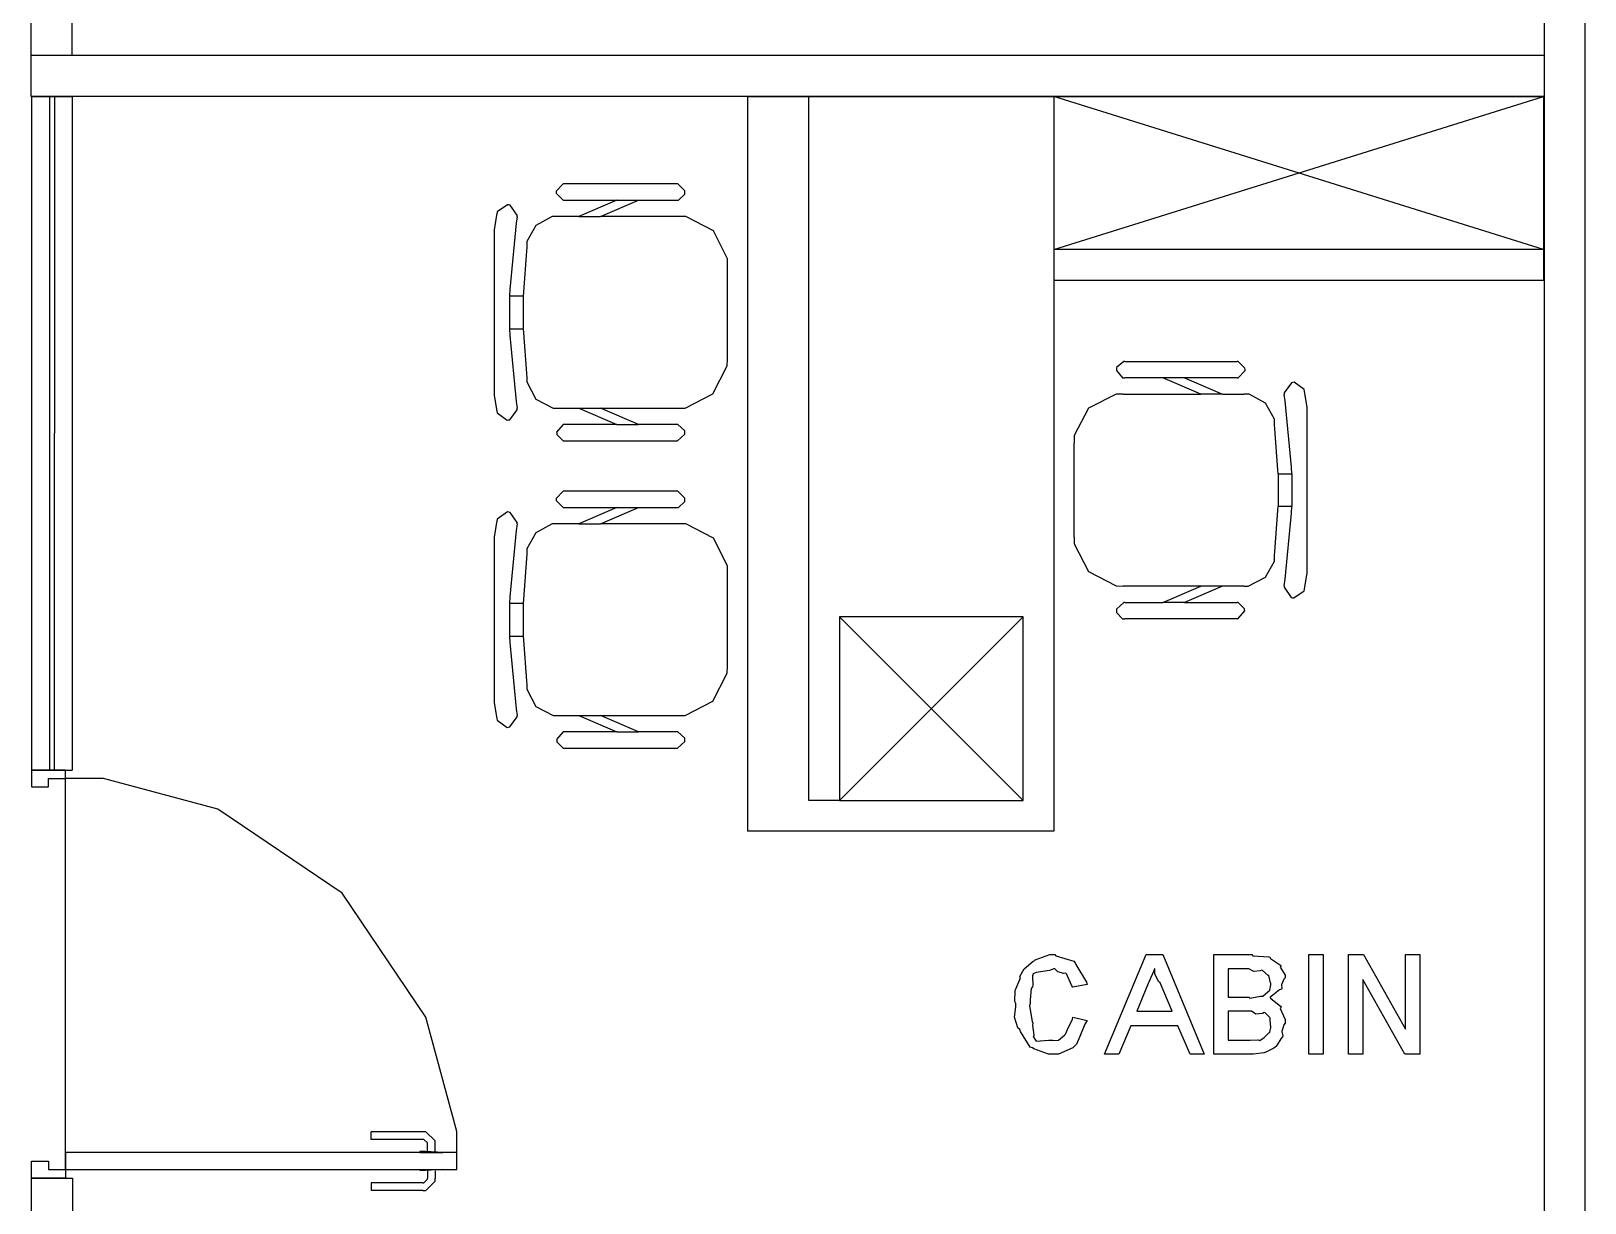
# Model space of a CAD drawing. Extents: x 0 to 23.4, y 0 to 16.5.
# Drawn here: x 8.199 to 9.198, y 11.589 to 12.342 of the extents above; entities that cross this region are included whole.
import ezdxf

# ---------------------------------------------------------------- set-up
doc = ezdxf.new("R2010")
doc.units = 0
doc.layers.get('0').update_dxf_attribs({"linetype": 'CONTINUOUS'})

msp = doc.modelspace()

# ---------------------------------------------------------------- linework, layer by layer
at = {"color": 0}
for points in [[(9.1721, 13.0215), (9.1721, 9.53125)], [(9.19835, 13.0215), (9.19835, 9.53125)], [(9.1721, 12.3266), (8.19928, 12.3266)], [(8.19928, 12.3003), (8.19928, 12.3266)], [(9.1721, 12.3003), (8.19928, 12.3003)], [(8.19954, 12.3003), (8.19949, 11.8672)], [(8.19954, 12.3003), (8.22575, 12.3003)], [(8.21104, 12.3003), (8.21104, 11.8672)], [(8.21425, 12.3003), (8.21419, 11.8672)], [(8.22575, 12.3003), (8.22575, 11.8672)], [(8.66, 12.3003), (8.66, 11.8279)], [(8.66, 12.3003), (9.17176, 12.3003), (9.17176, 12.1822)], [(8.71903, 11.8476), (8.69937, 11.8476), (8.69937, 12.3003)], [(8.85682, 12.3003), (8.85682, 11.8279)], [(8.85682, 12.2019), (9.17176, 12.3003)], [(9.17176, 12.2019), (8.85682, 12.3003)], [(8.5421, 12.2441), (8.54135, 12.2441), (8.53694, 12.2395), (8.537, 12.2387), (8.537, 12.2381), (8.54139, 12.2337), (8.5421, 12.2336)], [(8.61426, 12.2441), (8.5421, 12.2441)], [(8.61426, 12.2336), (8.61556, 12.2336), (8.61957, 12.2375), (8.61957, 12.2388), (8.61957, 12.2396), (8.61513, 12.2441), (8.61442, 12.2441), (8.61442, 12.2441), (8.61426, 12.2441), (8.61426, 12.2441)], [(8.51178, 12.223), (8.51187, 12.2239), (8.50732, 12.2305), (8.50646, 12.2306), (8.50553, 12.2307), (8.49897, 12.2262), (8.49886, 12.2253), (8.49881, 12.2253), (8.49881, 12.2252), (8.49881, 12.2252)], [(8.5421, 12.2336), (8.5759, 12.2336), (8.55149, 12.2231), (8.53776, 12.2231)], [(8.61546, 12.2231), (8.56532, 12.2231), (8.58979, 12.2336), (8.61426, 12.2336)], [(8.5759, 12.2336), (8.58979, 12.2336)], [(8.49881, 12.2252), (8.49707, 12.2146), (8.49707, 12.1083), (8.49881, 12.0978)], [(8.51178, 12.223), (8.51107, 12.2188), (8.507, 12.1762), (8.50689, 12.1719)], [(8.53776, 12.2231), (8.53429, 12.2231), (8.52387, 12.2174), (8.51812, 12.207), (8.51812, 12.2034), (8.51812, 12.2034), (8.51812, 12.2034), (8.51812, 12.2034)], [(8.55149, 12.2231), (8.56532, 12.2231)], [(8.64697, 12.1916), (8.64697, 12.196), (8.63797, 12.2138), (8.62028, 12.2231), (8.616, 12.2231), (8.616, 12.2231), (8.61556, 12.2231), (8.61546, 12.2231)], [(8.51812, 12.2034), (8.51779, 12.2008), (8.51579, 12.1746), (8.51574, 12.1719)], [(9.17176, 12.2019), (8.85682, 12.2019)], [(8.64697, 12.1313), (8.64697, 12.1916)], [(8.85682, 12.1822), (9.17176, 12.1822)], [(8.50689, 12.1719), (8.50689, 12.1509)], [(8.51574, 12.1719), (8.50689, 12.1719)], [(8.51574, 12.1719), (8.51574, 12.1509)], [(8.50689, 12.1509), (8.507, 12.1467), (8.51107, 12.1041), (8.51178, 12.0999)], [(8.50689, 12.1509), (8.51574, 12.1509)], [(8.51574, 12.1509), (8.51579, 12.1483), (8.51779, 12.1221), (8.51812, 12.1195)], [(8.61546, 12.0998), (8.61979, 12.0998), (8.63764, 12.1091), (8.64692, 12.127), (8.64697, 12.1313)], [(8.90256, 12.1298), (8.90181, 12.1299), (8.89725, 12.126), (8.89725, 12.1247), (8.89719, 12.124), (8.9011, 12.1194), (8.9024, 12.1194), (8.9024, 12.1194), (8.90256, 12.1194), (8.90256, 12.1194)], [(8.90256, 12.1298), (8.97472, 12.1298)], [(8.97472, 12.1194), (8.97542, 12.1194), (8.97982, 12.1241), (8.97982, 12.1248), (8.97976, 12.1255), (8.97537, 12.1298), (8.97472, 12.1298)], [(8.51812, 12.1195), (8.51807, 12.1168), (8.52376, 12.1056), (8.53494, 12.0998), (8.53765, 12.0998), (8.53765, 12.0998), (8.53776, 12.0998), (8.53776, 12.0998)], [(8.90136, 12.1088), (8.9515, 12.1088), (8.92703, 12.1194), (8.90256, 12.1194)], [(8.94092, 12.1194), (8.92703, 12.1194)], [(8.97472, 12.1194), (8.94092, 12.1194), (8.96533, 12.1088), (8.97906, 12.1088)], [(8.90136, 12.1088), (8.89703, 12.1089), (8.87918, 12.0999), (8.86985, 12.0823), (8.86985, 12.0779), (8.86985, 12.0778), (8.86985, 12.0775), (8.86985, 12.0774)], [(8.96533, 12.1088), (8.9515, 12.1088)], [(8.99869, 12.0891), (8.99869, 12.0927), (8.99294, 12.1031), (8.98253, 12.1088), (8.97906, 12.1088), (8.97906, 12.1088), (8.97906, 12.1088), (8.97906, 12.1088)], [(9.01801, 12.1108), (9.01785, 12.1118), (9.01139, 12.1165), (9.01053, 12.1163), (9.0096, 12.1162), (9.00489, 12.1097), (9.00504, 12.1088), (9.00504, 12.1088), (9.00504, 12.1087), (9.00504, 12.1087)], [(9.01801, 11.9835), (9.01975, 11.9941), (9.01975, 12.1003), (9.01801, 12.1108)], [(8.49881, 12.0978), (8.49892, 12.0969), (8.50538, 12.0922), (8.50629, 12.0923), (8.50717, 12.0924), (8.51187, 12.0989), (8.51178, 12.0998), (8.51178, 12.0998), (8.51178, 12.0999), (8.51178, 12.0999)], [(8.53776, 12.0998), (8.55149, 12.0998), (8.5759, 12.0893), (8.5421, 12.0893)], [(8.55149, 12.0998), (8.56532, 12.0998)], [(8.56532, 12.0998), (8.61546, 12.0998)], [(8.61426, 12.0893), (8.58979, 12.0893), (8.56532, 12.0998)], [(9.00993, 12.0577), (9.00976, 12.062), (9.00569, 12.1045), (9.00504, 12.1087)], [(8.5421, 12.0893), (8.54135, 12.0893), (8.53717, 12.0844), (8.53722, 12.0837), (8.53728, 12.083), (8.54144, 12.0788), (8.5421, 12.0788)], [(8.5759, 12.0893), (8.58979, 12.0893)], [(8.61426, 12.0788), (8.61496, 12.0788), (8.61957, 12.0832), (8.61962, 12.0839), (8.61962, 12.0853), (8.61513, 12.0893), (8.61442, 12.0893), (8.61442, 12.0893), (8.61426, 12.0893), (8.61426, 12.0893)], [(9.00108, 12.0577), (9.00097, 12.0603), (8.99897, 12.0865), (8.99869, 12.0891)], [(8.5421, 12.0788), (8.61426, 12.0788)], [(8.86985, 12.017), (8.86985, 12.0774)], [(9.00108, 12.0577), (9.00108, 12.0367)], [(9.00108, 12.0577), (9.00993, 12.0577)], [(9.00993, 12.0577), (9.00993, 12.0367)], [(8.5421, 12.0466), (8.54135, 12.0466), (8.53694, 12.0419), (8.537, 12.0411), (8.537, 12.0405), (8.54139, 12.0361), (8.5421, 12.036)], [(8.61426, 12.0466), (8.5421, 12.0466)], [(8.61426, 12.036), (8.61556, 12.036), (8.61957, 12.0399), (8.61957, 12.0412), (8.61957, 12.042), (8.61513, 12.0466), (8.61442, 12.0466), (8.61442, 12.0466), (8.61426, 12.0466), (8.61426, 12.0466)], [(8.51178, 12.0254), (8.51187, 12.0263), (8.50732, 12.0329), (8.50646, 12.033), (8.50553, 12.0332), (8.49897, 12.0286), (8.49886, 12.0277), (8.49881, 12.0277), (8.49881, 12.0276), (8.49881, 12.0276)], [(8.5421, 12.036), (8.5759, 12.036), (8.55149, 12.0256), (8.53776, 12.0256)], [(8.61546, 12.0256), (8.56532, 12.0256), (8.58979, 12.036), (8.61426, 12.036)], [(8.5759, 12.036), (8.58979, 12.036)], [(8.99869, 12.0052), (8.99897, 12.0078), (9.00097, 12.0341), (9.00108, 12.0367)], [(9.00993, 12.0367), (9.00108, 12.0367)], [(9.00504, 11.9856), (9.00569, 11.9899), (9.00976, 12.0324), (9.00993, 12.0367)], [(8.49881, 12.0276), (8.49707, 12.017), (8.49707, 11.9107), (8.49881, 11.9002)], [(8.51178, 12.0254), (8.51107, 12.0212), (8.507, 11.9786), (8.50689, 11.9743)], [(8.53776, 12.0256), (8.53429, 12.0256), (8.52387, 12.0198), (8.51812, 12.0094), (8.51812, 12.0059), (8.51812, 12.0059), (8.51812, 12.0059), (8.51812, 12.0059)], [(8.55149, 12.0256), (8.56532, 12.0256)], [(8.64697, 11.994), (8.64697, 11.9984), (8.63797, 12.0162), (8.62028, 12.0256), (8.616, 12.0256), (8.616, 12.0256), (8.61556, 12.0256), (8.61546, 12.0256)], [(8.86985, 12.017), (8.86985, 12.0126), (8.87913, 11.9948), (8.89703, 11.9856), (8.90136, 11.9855)], [(8.51812, 12.0059), (8.51779, 12.0033), (8.51579, 11.977), (8.51574, 11.9743)], [(8.97906, 11.9855), (8.98172, 11.9855), (8.99289, 11.9912), (8.99869, 12.0016), (8.99869, 12.005), (8.99869, 12.005), (8.99869, 12.0052), (8.99869, 12.0052)], [(8.64697, 11.9337), (8.64697, 11.994)], [(8.9515, 11.9855), (8.90136, 11.9855)], [(8.90256, 11.975), (8.92703, 11.975), (8.9515, 11.9855)], [(8.97906, 11.9855), (8.96533, 11.9855), (8.94092, 11.975), (8.97472, 11.975)], [(8.96533, 11.9855), (8.9515, 11.9855)], [(9.00504, 11.9856), (9.00489, 11.9847), (9.00944, 11.9782), (9.01036, 11.978), (9.01124, 11.9779), (9.01779, 11.9825), (9.01796, 11.9833), (9.01796, 11.9833), (9.01801, 11.9835), (9.01801, 11.9835)], [(8.50689, 11.9743), (8.50689, 11.9533)], [(8.51574, 11.9743), (8.50689, 11.9743)], [(8.51574, 11.9743), (8.51574, 11.9533)], [(8.90256, 11.975), (8.90181, 11.975), (8.89719, 11.9706), (8.89719, 11.9698), (8.89719, 11.9685), (8.9011, 11.9645), (8.9024, 11.9645), (8.9024, 11.9645), (8.90256, 11.9645), (8.90256, 11.9645)], [(8.94092, 11.975), (8.92703, 11.975)], [(8.97472, 11.9645), (8.97542, 11.9646), (8.9796, 11.9695), (8.97954, 11.9702), (8.97949, 11.9708), (8.97537, 11.9749), (8.97472, 11.975)], [(8.71903, 11.8476), (8.83713, 11.9657)], [(8.83713, 11.8476), (8.71903, 11.9657)], [(8.97472, 11.9645), (8.90256, 11.9645)], [(8.50689, 11.9533), (8.507, 11.9491), (8.51107, 11.9065), (8.51178, 11.9023)], [(8.50689, 11.9533), (8.51574, 11.9533)], [(8.51574, 11.9533), (8.51579, 11.9507), (8.51779, 11.9245), (8.51812, 11.9219)], [(8.61546, 11.9022), (8.61979, 11.9022), (8.63764, 11.9115), (8.64692, 11.9294), (8.64697, 11.9337)], [(8.51812, 11.9219), (8.51807, 11.9192), (8.52376, 11.908), (8.53494, 11.9022), (8.53765, 11.9022), (8.53765, 11.9022), (8.53776, 11.9022), (8.53776, 11.9022)], [(8.49881, 11.9002), (8.49892, 11.8993), (8.50538, 11.8946), (8.50629, 11.8947), (8.50717, 11.8949), (8.51187, 11.9013), (8.51178, 11.9022), (8.51178, 11.9022), (8.51178, 11.9023), (8.51178, 11.9023)], [(8.53776, 11.9022), (8.55149, 11.9022), (8.5759, 11.8917), (8.5421, 11.8917)], [(8.55149, 11.9022), (8.56532, 11.9022)], [(8.56532, 11.9022), (8.61546, 11.9022)], [(8.61426, 11.8917), (8.58979, 11.8917), (8.56532, 11.9022)], [(8.5421, 11.8917), (8.54135, 11.8917), (8.53717, 11.8868), (8.53722, 11.8861), (8.53728, 11.8854), (8.54144, 11.8812), (8.5421, 11.8812)], [(8.5759, 11.8917), (8.58979, 11.8917)], [(8.61426, 11.8812), (8.61496, 11.8812), (8.61957, 11.8856), (8.61962, 11.8863), (8.61962, 11.8877), (8.61513, 11.8917), (8.61442, 11.8917), (8.61442, 11.8917), (8.61426, 11.8917), (8.61426, 11.8917)], [(8.5421, 11.8812), (8.61426, 11.8812)], [(8.19949, 11.8672), (8.22575, 11.8672)], [(8.47299, 11.6103), (8.47299, 11.6348), (8.45318, 11.7082), (8.39931, 11.7881), (8.31933, 11.8421), (8.24593, 11.8618), (8.22146, 11.8618)], [(8.22146, 11.6103), (8.22146, 11.8618)], [(8.85682, 11.8279), (8.66, 11.8279)], [(8.45111, 11.6346), (8.41792, 11.6346)], [(8.41792, 11.6297), (8.41792, 11.6346)], [(8.45111, 11.6297), (8.41792, 11.6297)], [(8.45899, 11.6267), (8.45899, 11.6287), (8.45307, 11.6346), (8.45111, 11.6346)], [(8.45421, 11.6267), (8.45421, 11.6274), (8.45187, 11.6297), (8.45111, 11.6297)], [(8.44928, 11.6212), (8.46392, 11.6212), (8.44928, 11.6221)], [(8.45421, 11.6221), (8.45421, 11.6267)], [(8.45899, 11.6221), (8.45899, 11.6267)], [(8.44928, 11.6103), (8.46392, 11.6103), (8.44928, 11.6094)], [(8.45421, 11.6094), (8.45421, 11.6048)], [(8.45899, 11.6094), (8.45899, 11.6048)], [(8.45111, 11.6017), (8.41792, 11.6017)], [(8.41792, 11.6017), (8.41792, 11.5969)], [(8.45111, 11.5969), (8.45307, 11.5969), (8.45899, 11.6029), (8.45899, 11.6048)], [(8.45111, 11.6017), (8.45187, 11.6017), (8.45421, 11.6041), (8.45421, 11.6048)], [(8.45111, 11.5969), (8.41792, 11.5969)]]:
    msp.add_lwpolyline(points, dxfattribs=at)
for points in [[(8.22553, 12.3659), (8.22553, 12.3266), (8.19928, 12.3266), (8.19928, 12.3659), (8.22553, 12.3659)], [(8.83713, 11.8476), (8.83713, 11.9657), (8.71903, 11.9657), (8.71903, 11.8476), (8.83713, 11.8476)], [(8.1996, 11.8672), (8.1996, 11.8563), (8.21056, 11.8563), (8.21056, 11.8618), (8.22146, 11.8618), (8.22146, 11.8672), (8.1996, 11.8672)], [(8.86914, 11.7082), (8.87825, 11.7062), (8.87679, 11.7038), (8.87354, 11.6959), (8.87136, 11.6909), (8.87044, 11.6899), (8.86908, 11.6886), (8.85981, 11.6845), (8.85678, 11.6845), (8.85335, 11.6845), (8.84397, 11.688), (8.8431, 11.6886), (8.84174, 11.689), (8.8355, 11.6991), (8.83507, 11.7004), (8.83365, 11.7015), (8.83165, 11.7082), (8.83247, 11.7149), (8.83247, 11.7171), (8.83171, 11.7183), (8.83203, 11.7254), (8.83496, 11.7326), (8.8355, 11.7338), (8.83501, 11.7344), (8.83783, 11.7393), (8.84364, 11.7443), (8.84462, 11.7448), (8.84494, 11.7451), (8.85428, 11.7485), (8.85742, 11.7485), (8.85824, 11.7478), (8.86979, 11.7442), (8.87067, 11.7433), (8.8711, 11.7422), (8.87787, 11.7307), (8.87825, 11.7292), (8.86914, 11.7275), (8.86854, 11.7285), (8.86507, 11.7362), (8.86458, 11.7366), (8.86339, 11.7363), (8.85938, 11.7374), (8.85742, 11.7394), (8.85678, 11.7394), (8.85411, 11.7384), (8.84554, 11.737), (8.84353, 11.7362), (8.84353, 11.7362), (8.84315, 11.7349), (8.84332, 11.7286), (8.8431, 11.7277), (8.84233, 11.7267), (8.84158, 11.7195), (8.84158, 11.7171), (8.84119, 11.7155), (8.84299, 11.7054), (8.84332, 11.7045), (8.8431, 11.7031), (8.84412, 11.6967), (8.84397, 11.6962), (8.84369, 11.6958), (8.8456, 11.6928), (8.85346, 11.6936), (8.85612, 11.6936), (8.85628, 11.6933), (8.85992, 11.6934), (8.86376, 11.6967), (8.86436, 11.6973), (8.86436, 11.6973), (8.86561, 11.7003), (8.86893, 11.707), (8.86914, 11.7082)], [(8.88954, 11.6845), (8.91624, 11.7485), (8.92686, 11.7485), (8.95356, 11.6845), (8.94444, 11.6845), (8.93664, 11.7028), (8.90647, 11.7028), (8.89865, 11.6845), (8.88954, 11.6845)], [(8.91015, 11.7121), (8.93294, 11.7121), (8.92535, 11.7303), (8.9241, 11.7313), (8.92176, 11.7361), (8.92171, 11.7393), (8.92165, 11.7394), (8.92111, 11.738), (8.91928, 11.7337), (8.91792, 11.7308), (8.91754, 11.7299), (8.91015, 11.7121)], [(8.95979, 11.6845), (8.95979, 11.7485), (8.9841, 11.7485), (8.98486, 11.7478), (8.99507, 11.7471), (8.99582, 11.7468), (8.99625, 11.746), (9.00256, 11.7418), (9.00299, 11.7412), (9.0025, 11.7405), (9.00558, 11.7353), (9.00558, 11.7336), (9.00478, 11.7327), (9.00331, 11.729), (9.00347, 11.7269), (9.00319, 11.7264), (9.0019, 11.7259), (8.99664, 11.7215), (8.99582, 11.7212), (8.99631, 11.7202), (9.00256, 11.7154), (9.00299, 11.7147), (9.0025, 11.7138), (9.00558, 11.7068), (9.00558, 11.7045), (9.00467, 11.7034), (9.00347, 11.6991), (9.00413, 11.6963), (9.00385, 11.6956), (9.00293, 11.6944), (9.00037, 11.6905), (8.99963, 11.6894), (8.99929, 11.6891), (8.99826, 11.6884), (8.99322, 11.6858), (8.99257, 11.6856), (8.99186, 11.6853), (8.98519, 11.6845), (8.98301, 11.6845), (8.95979, 11.6845)], [(8.96892, 11.7212), (8.98236, 11.7212), (8.98292, 11.7205), (8.98975, 11.7217), (8.99018, 11.7218), (8.99018, 11.7218), (8.99132, 11.7218), (8.99447, 11.7246), (8.99474, 11.7249), (8.99474, 11.7249), (8.99571, 11.7257), (8.99647, 11.729), (8.99647, 11.7301), (8.9961, 11.7303), (8.99517, 11.735), (8.99496, 11.7353), (8.99462, 11.7351), (8.99104, 11.7384), (8.99061, 11.7386), (8.98958, 11.738), (8.9854, 11.7377), (8.98232, 11.7394), (8.98128, 11.7394), (8.96892, 11.7394), (8.96892, 11.7212)], [(9.02094, 11.6845), (9.02094, 11.7485), (9.03006, 11.7485), (9.03006, 11.6845), (9.02094, 11.6845)], [(9.04639, 11.6845), (9.04639, 11.7485), (9.05593, 11.7485), (9.08306, 11.7006), (9.08306, 11.7485), (9.09218, 11.7485), (9.09218, 11.6845), (9.08262, 11.6845), (9.0555, 11.7325), (9.0555, 11.6845), (9.04639, 11.6845)], [(8.96892, 11.6936), (8.98301, 11.6936), (8.98307, 11.6934), (8.98796, 11.6938), (8.98822, 11.6938), (8.98822, 11.6938), (8.98931, 11.6933), (8.99208, 11.6952), (8.99235, 11.6954), (8.99235, 11.6954), (8.99496, 11.6979), (8.99517, 11.6982), (8.99517, 11.6982), (8.99576, 11.6986), (8.99647, 11.7017), (8.99647, 11.7028), (8.9961, 11.7029), (8.99593, 11.7076), (8.99582, 11.708), (8.99582, 11.708), (8.99268, 11.7111), (8.99214, 11.7112), (8.991, 11.7106), (8.98665, 11.7103), (8.98406, 11.7121), (8.98324, 11.7121), (8.96892, 11.7121), (8.96892, 11.6936)], [(8.22146, 11.6103), (8.47299, 11.6103), (8.47299, 11.6212), (8.22146, 11.6212), (8.22146, 11.6103)], [(8.1996, 11.6048), (8.1996, 11.6157), (8.21056, 11.6157), (8.21056, 11.6103), (8.22146, 11.6103), (8.22146, 11.6048), (8.1996, 11.6048)], [(8.22586, 11.6048), (8.22586, 11.5654), (8.1996, 11.5654), (8.1996, 11.6048), (8.22586, 11.6048)]]:
    msp.add_lwpolyline(points, close=True, dxfattribs=at)

doc.saveas('drawing.dxf')
